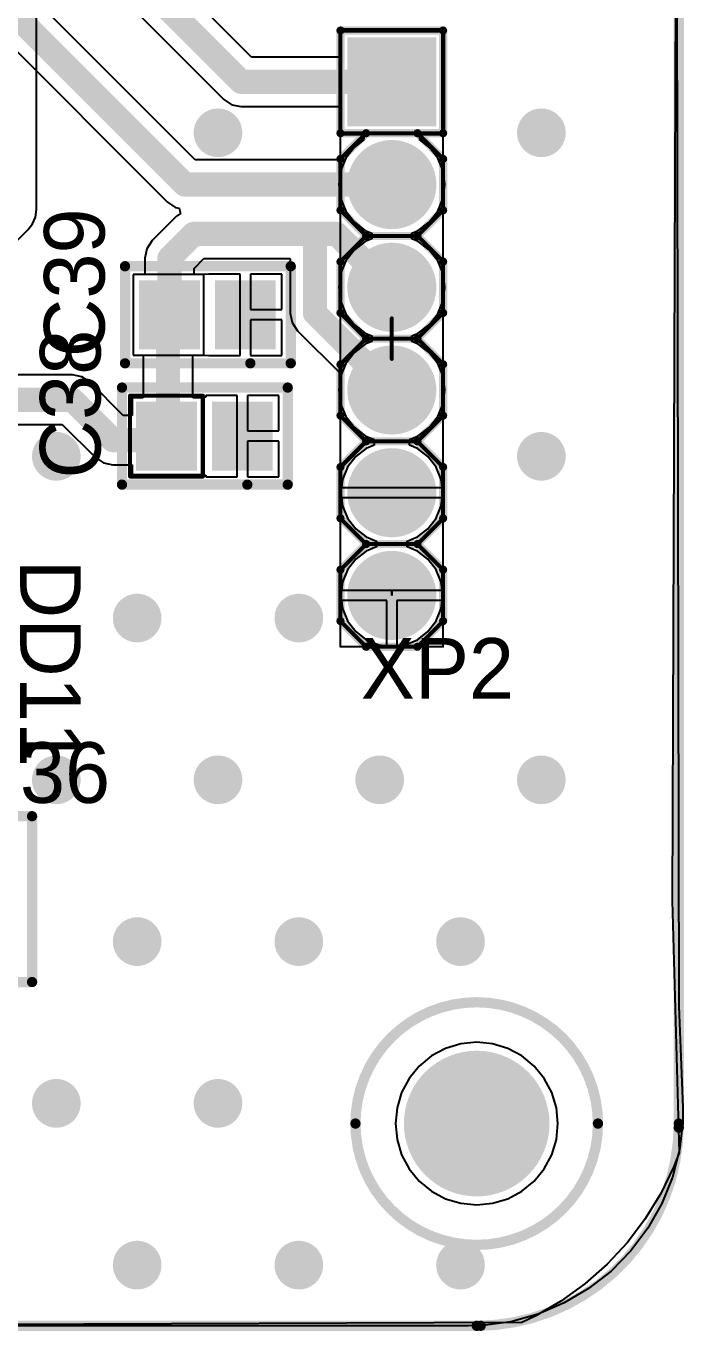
# Model space of a CAD drawing. Header units: millimetres. Extents: x -0.1 to 95.7, y -2.6 to 60.7.
# Drawn here: x 78.85 to 95.13, y -2.63 to 29.64 of the extents above; entities that cross this region are included whole.
import ezdxf

# ---------------------------------------------------------------- set-up
doc = ezdxf.new("R2010")
doc.units = ezdxf.units.MM
for name, color, linetype in [('BottomLayer', 5, 'Continuous'), ('BottomSolder', 6, 'Continuous'), ('Mechanical1', 6, 'Continuous'), ('Mechanical15', 56, 'Continuous'), ('MultiLayer', 9, 'Continuous'), ('PadHoleLayer', 156, 'Continuous'), ('TopLayer', 1, 'Continuous'), ('TopOverlay', 2, 'Continuous'), ('TopPaste', 8, 'Continuous'), ('TopSolder', 216, 'Continuous'), ('ViaHoleLayer', 16, 'Continuous')]:
    doc.layers.add(name, color=color, linetype=linetype)

# ---------------------------------------------------------------- blocks, each defined once
blk = doc.blocks.new('C_________0805_7')
at = {"layer": 'TopLayer'}
for points in [[(-0.65, -0.75), (0.65, -0.75), (-0.65, 0.75), (0.65, 0.75)], [(1.225, -0.75), (2.525, -0.75), (1.225, 0.75), (2.525, 0.75)]]:
    blk.add_solid(points, dxfattribs=at)
at = {"layer": 'TopOverlay', "const_width": 0.254}
for points in [[(-1.1, -1.2), (-1.1, 1.2)], [(-1.1, 1.2), (3, 1.2)], [(3, -1.2), (3, 1.2)], [(-1.1, -1.2), (2, -1.2)], [(2, -1.2), (3, -1.2)]]:
    blk.add_lwpolyline(points, dxfattribs=at)
at = {"layer": 'TopOverlay', "const_width": 0.127}
for points in [[(-1.164, 1.2, 1), (-1.037, 1.2, 1)], [(-1.164, 1.2, 1), (-1.037, 1.2, 1)], [(2.936, 1.2, 1), (3.063, 1.2, 1)], [(2.936, 1.2, 1), (3.063, 1.2, 1)], [(-1.164, -1.2, 1), (-1.037, -1.2, 1)], [(-1.164, -1.2, 1), (-1.037, -1.2, 1)], [(1.937, -1.2, 1), (2.064, -1.2, 1)], [(1.937, -1.2, 1), (2.064, -1.2, 1)], [(2.936, -1.2, 1), (3.063, -1.2, 1)], [(2.936, -1.2, 1), (3.063, -1.2, 1)]]:
    blk.add_lwpolyline(points, format="xyb", close=True, dxfattribs=at)
at = {"layer": 'TopPaste'}
for points in [[(-0.65, -0.75), (0.65, -0.75), (-0.65, 0.75), (0.65, 0.75)], [(1.225, -0.75), (2.525, -0.75), (1.225, 0.75), (2.525, 0.75)]]:
    blk.add_solid(points, dxfattribs=at)
at = {"layer": 'TopSolder'}
for points in [[(-0.752, -0.852), (0.752, -0.852), (-0.752, 0.852), (0.752, 0.852)], [(1.123, -0.852), (2.627, -0.852), (1.123, 0.852), (2.627, 0.852)]]:
    blk.add_solid(points, dxfattribs=at)
blk = doc.blocks.new('C______________0805_8')
at = {"layer": 'TopLayer'}
for points in [[(-0.65, -0.75), (0.65, -0.75), (-0.65, 0.75), (0.65, 0.75)], [(1.225, -0.75), (2.525, -0.75), (1.225, 0.75), (2.525, 0.75)]]:
    blk.add_solid(points, dxfattribs=at)
at = {"layer": 'TopOverlay'}
for points, const_width in [([(-1.1, -1.2), (-1.1, 1.2)], 0.254), ([(-1.1, 1.2), (3, 1.2)], 0.254), ([(3, -1.2), (3, 1.2)], 0.254), ([(-0.9, 1), (0.9, 1)], 0.1), ([(-0.9, -1), (-0.9, 1)], 0.1), ([(0.9, -1), (0.9, 1)], 0.1), ([(-0.9, -1), (0.9, -1)], 0.1), ([(-1.1, -1.2), (2, -1.2)], 0.254), ([(2, -1.2), (3, -1.2)], 0.254)]:
    blk.add_lwpolyline(points, dxfattribs=dict(at, const_width=const_width))
for points, const_width in [([(-1.164, 1.2, 1), (-1.037, 1.2, 1)], 0.127), ([(-1.164, 1.2, 1), (-1.037, 1.2, 1)], 0.127), ([(2.936, 1.2, 1), (3.063, 1.2, 1)], 0.127), ([(2.936, 1.2, 1), (3.063, 1.2, 1)], 0.127), ([(-0.925, 1, 1), (-0.875, 1, 1)], 0.05), ([(-0.925, 1, 1), (-0.875, 1, 1)], 0.05), ([(0.875, 1, 1), (0.925, 1, 1)], 0.05), ([(0.875, 1, 1), (0.925, 1, 1)], 0.05), ([(-0.925, -1, 1), (-0.875, -1, 1)], 0.05), ([(-0.925, -1, 1), (-0.875, -1, 1)], 0.05), ([(0.875, -1, 1), (0.925, -1, 1)], 0.05), ([(0.875, -1, 1), (0.925, -1, 1)], 0.05), ([(-1.164, -1.2, 1), (-1.037, -1.2, 1)], 0.127), ([(-1.164, -1.2, 1), (-1.037, -1.2, 1)], 0.127), ([(1.937, -1.2, 1), (2.064, -1.2, 1)], 0.127), ([(1.937, -1.2, 1), (2.064, -1.2, 1)], 0.127), ([(2.936, -1.2, 1), (3.063, -1.2, 1)], 0.127), ([(2.936, -1.2, 1), (3.063, -1.2, 1)], 0.127)]:
    blk.add_lwpolyline(points, format="xyb", close=True, dxfattribs=dict(at, const_width=const_width))
at = {"layer": 'TopPaste'}
for points in [[(-0.65, -0.75), (0.65, -0.75), (-0.65, 0.75), (0.65, 0.75)], [(1.225, -0.75), (2.525, -0.75), (1.225, 0.75), (2.525, 0.75)]]:
    blk.add_solid(points, dxfattribs=at)
at = {"layer": 'TopSolder'}
for points in [[(-0.752, -0.852), (0.752, -0.852), (-0.752, 0.852), (0.752, 0.852)], [(1.123, -0.852), (2.627, -0.852), (1.123, 0.852), (2.627, 0.852)]]:
    blk.add_solid(points, dxfattribs=at)
blk = doc.blocks.new('CON__PLS_6_14')
at = {"layer": 'BottomLayer', "const_width": 1}
for points in [[(-4.31, 0, 1), (-3.31, 0, 1)], [(-1.77, 0, 1), (-0.77, 0, 1)], [(0.77, 0, 1), (1.77, 0, 1)], [(3.31, 0, 1), (4.31, 0, 1)], [(5.85, 0, 1), (6.85, 0, 1)]]:
    blk.add_lwpolyline(points, format="xyb", close=True, dxfattribs=at)
at = {"layer": 'BottomLayer'}
blk.add_solid([(-7.35, -1), (-5.35, -1), (-7.35, 1), (-5.35, 1)], dxfattribs=at)
at = {"layer": 'BottomSolder', "const_width": 1.102}
for points in [[(-4.361, 0, 1), (-3.259, 0, 1)], [(-1.821, 0, 1), (-0.719, 0, 1)], [(0.719, 0, 1), (1.821, 0, 1)], [(3.259, 0, 1), (4.361, 0, 1)], [(5.799, 0, 1), (6.901, 0, 1)]]:
    blk.add_lwpolyline(points, format="xyb", close=True, dxfattribs=at)
at = {"layer": 'BottomSolder'}
blk.add_solid([(-7.452, -1.102), (-5.248, -1.102), (-7.452, 1.102), (-5.248, 1.102)], dxfattribs=at)
at = {"layer": 'Mechanical1', "const_width": 0.1}
for points in [[(-5.08, 1.27), (-7.62, 1.27)], [(-7.62, -1.27), (-7.62, 1.27)], [(-5.08, -1.27), (-5.08, 1.27)], [(-5.08, 0.635), (-4.445, 1.27)], [(-3.175, 1.27), (-4.445, 1.27)], [(-2.54, 0.635), (-3.175, 1.27)], [(-2.54, 0.635), (-1.905, 1.27)], [(-0.635, 1.27), (-1.905, 1.27)], [(0, 0.635), (-0.635, 1.27)], [(0, 0.635), (0.635, 1.27)], [(1.905, 1.27), (0.635, 1.27)], [(2.54, 0.635), (1.905, 1.27)], [(2.54, 0.635), (3.175, 1.27)], [(4.445, 1.27), (3.175, 1.27)], [(5.08, 0.635), (4.445, 1.27)], [(5.08, 0.635), (5.715, 1.27)], [(6.985, 1.27), (5.715, 1.27)], [(7.62, 0.635), (6.985, 1.27)], [(-2.54, -0.635), (-2.54, 0.635)], [(0, -0.635), (0, 0.635)], [(2.54, -0.635), (2.54, 0.635)], [(5.08, -0.635), (5.08, 0.635)], [(7.62, -0.635), (7.62, 0.635)], [(-4.445, -1.27), (-5.08, -0.635)], [(-3.175, -1.27), (-2.54, -0.635)], [(-1.905, -1.27), (-2.54, -0.635)], [(-0.635, -1.27), (0, -0.635)], [(0.635, -1.27), (0, -0.635)], [(1.905, -1.27), (2.54, -0.635)], [(3.175, -1.27), (2.54, -0.635)], [(4.445, -1.27), (5.08, -0.635)], [(5.715, -1.27), (5.08, -0.635)], [(6.985, -1.27), (7.62, -0.635)], [(-5.08, -1.27), (-7.62, -1.27)], [(-3.175, -1.27), (-4.445, -1.27)], [(-0.635, -1.27), (-1.905, -1.27)], [(1.905, -1.27), (0.635, -1.27)], [(4.445, -1.27), (3.175, -1.27)], [(6.985, -1.27), (5.715, -1.27)]]:
    blk.add_lwpolyline(points, dxfattribs=at)
at = {"layer": 'Mechanical1', "const_width": 0.05}
for points in [[(-7.645, 1.27, 1), (-7.595, 1.27, 1)], [(-7.645, 1.27, 1), (-7.595, 1.27, 1)], [(-5.105, 1.27, 1), (-5.055, 1.27, 1)], [(-5.105, 1.27, 1), (-5.055, 1.27, 1)], [(-4.47, 1.27, 1), (-4.42, 1.27, 1)], [(-4.47, 1.27, 1), (-4.42, 1.27, 1)], [(-3.2, 1.27, 1), (-3.15, 1.27, 1)], [(-3.2, 1.27, 1), (-3.15, 1.27, 1)], [(-1.93, 1.27, 1), (-1.88, 1.27, 1)], [(-1.93, 1.27, 1), (-1.88, 1.27, 1)], [(-0.66, 1.27, 1), (-0.61, 1.27, 1)], [(-0.66, 1.27, 1), (-0.61, 1.27, 1)], [(0.61, 1.27, 1), (0.66, 1.27, 1)], [(0.61, 1.27, 1), (0.66, 1.27, 1)], [(1.88, 1.27, 1), (1.93, 1.27, 1)], [(1.88, 1.27, 1), (1.93, 1.27, 1)], [(3.15, 1.27, 1), (3.2, 1.27, 1)], [(3.15, 1.27, 1), (3.2, 1.27, 1)], [(4.42, 1.27, 1), (4.47, 1.27, 1)], [(4.42, 1.27, 1), (4.47, 1.27, 1)], [(5.69, 1.27, 1), (5.74, 1.27, 1)], [(5.69, 1.27, 1), (5.74, 1.27, 1)], [(6.96, 1.27, 1), (7.01, 1.27, 1)], [(6.96, 1.27, 1), (7.01, 1.27, 1)], [(-5.105, 0.635, 1), (-5.055, 0.635, 1)], [(-2.565, 0.635, 1), (-2.515, 0.635, 1)], [(-2.565, 0.635, 1), (-2.515, 0.635, 1)], [(-2.565, 0.635, 1), (-2.515, 0.635, 1)], [(-0.025, 0.635, 1), (0.025, 0.635, 1)], [(-0.025, 0.635, 1), (0.025, 0.635, 1)], [(-0.025, 0.635, 1), (0.025, 0.635, 1)], [(2.515, 0.635, 1), (2.565, 0.635, 1)], [(2.515, 0.635, 1), (2.565, 0.635, 1)], [(2.515, 0.635, 1), (2.565, 0.635, 1)], [(5.055, 0.635, 1), (5.105, 0.635, 1)], [(5.055, 0.635, 1), (5.105, 0.635, 1)], [(5.055, 0.635, 1), (5.105, 0.635, 1)], [(7.595, 0.635, 1), (7.645, 0.635, 1)], [(7.595, 0.635, 1), (7.645, 0.635, 1)], [(-5.105, -0.635, 1), (-5.055, -0.635, 1)], [(-2.565, -0.635, 1), (-2.515, -0.635, 1)], [(-2.565, -0.635, 1), (-2.515, -0.635, 1)], [(-2.565, -0.635, 1), (-2.515, -0.635, 1)], [(-0.025, -0.635, 1), (0.025, -0.635, 1)], [(-0.025, -0.635, 1), (0.025, -0.635, 1)], [(-0.025, -0.635, 1), (0.025, -0.635, 1)], [(2.515, -0.635, 1), (2.565, -0.635, 1)], [(2.515, -0.635, 1), (2.565, -0.635, 1)], [(2.515, -0.635, 1), (2.565, -0.635, 1)], [(5.055, -0.635, 1), (5.105, -0.635, 1)], [(5.055, -0.635, 1), (5.105, -0.635, 1)], [(5.055, -0.635, 1), (5.105, -0.635, 1)], [(7.595, -0.635, 1), (7.645, -0.635, 1)], [(7.595, -0.635, 1), (7.645, -0.635, 1)], [(-7.645, -1.27, 1), (-7.595, -1.27, 1)], [(-7.645, -1.27, 1), (-7.595, -1.27, 1)], [(-5.105, -1.27, 1), (-5.055, -1.27, 1)], [(-5.105, -1.27, 1), (-5.055, -1.27, 1)], [(-4.47, -1.27, 1), (-4.42, -1.27, 1)], [(-4.47, -1.27, 1), (-4.42, -1.27, 1)], [(-3.2, -1.27, 1), (-3.15, -1.27, 1)], [(-3.2, -1.27, 1), (-3.15, -1.27, 1)], [(-1.93, -1.27, 1), (-1.88, -1.27, 1)], [(-1.93, -1.27, 1), (-1.88, -1.27, 1)], [(-0.66, -1.27, 1), (-0.61, -1.27, 1)], [(-0.66, -1.27, 1), (-0.61, -1.27, 1)], [(0.61, -1.27, 1), (0.66, -1.27, 1)], [(0.61, -1.27, 1), (0.66, -1.27, 1)], [(1.88, -1.27, 1), (1.93, -1.27, 1)], [(1.88, -1.27, 1), (1.93, -1.27, 1)], [(3.15, -1.27, 1), (3.2, -1.27, 1)], [(3.15, -1.27, 1), (3.2, -1.27, 1)], [(4.42, -1.27, 1), (4.47, -1.27, 1)], [(4.42, -1.27, 1), (4.47, -1.27, 1)], [(5.69, -1.27, 1), (5.74, -1.27, 1)], [(5.69, -1.27, 1), (5.74, -1.27, 1)], [(6.96, -1.27, 1), (7.01, -1.27, 1)], [(6.96, -1.27, 1), (7.01, -1.27, 1)]]:
    blk.add_lwpolyline(points, format="xyb", close=True, dxfattribs=at)
at = {"layer": 'Mechanical15'}
for points, const_width in [([(-7.62, -1.27), (-7.62, 1.27)], 0.05), ([(7.62, 1.27), (-7.62, 1.27)], 0.05), ([(7.62, -1.27), (7.62, 1.27)], 0.05), ([(0, -0.5), (0, 0.5)], 0.1), ([(0.5, 0), (-0.5, 0)], 0.1), ([(7.62, -1.27), (-7.62, -1.27)], 0.05)]:
    blk.add_lwpolyline(points, dxfattribs=dict(at, const_width=const_width))
for points, const_width in [([(-7.632, 1.27, 1), (-7.608, 1.27, 1)], 0.025), ([(-7.632, 1.27, 1), (-7.608, 1.27, 1)], 0.025), ([(7.608, 1.27, 1), (7.632, 1.27, 1)], 0.025), ([(7.608, 1.27, 1), (7.632, 1.27, 1)], 0.025), ([(-0.025, 0.5, 1), (0.025, 0.5, 1)], 0.05), ([(-0.525, 0, 1), (-0.475, 0, 1)], 0.05), ([(0.475, 0, 1), (0.525, 0, 1)], 0.05), ([(-0.025, -0.5, 1), (0.025, -0.5, 1)], 0.05), ([(-7.632, -1.27, 1), (-7.608, -1.27, 1)], 0.025), ([(-7.632, -1.27, 1), (-7.608, -1.27, 1)], 0.025), ([(7.608, -1.27, 1), (7.632, -1.27, 1)], 0.025), ([(7.608, -1.27, 1), (7.632, -1.27, 1)], 0.025)]:
    blk.add_lwpolyline(points, format="xyb", close=True, dxfattribs=dict(at, const_width=const_width))
at = {"layer": 'MultiLayer', "const_width": 1}
for points in [[(-4.31, 0, 1), (-3.31, 0, 1)], [(-1.77, 0, 1), (-0.77, 0, 1)], [(0.77, 0, 1), (1.77, 0, 1)], [(3.31, 0, 1), (4.31, 0, 1)], [(5.85, 0, 1), (6.85, 0, 1)]]:
    blk.add_lwpolyline(points, format="xyb", close=True, dxfattribs=at)
at = {"layer": 'MultiLayer'}
blk.add_solid([(-7.35, -1), (-5.35, -1), (-7.35, 1), (-5.35, 1)], dxfattribs=at)
at = {"layer": 'PadHoleLayer', "const_width": 0.55}
for points in [[(-6.625, 0, 1), (-6.075, 0, 1)], [(-4.085, 0, 1), (-3.535, 0, 1)], [(-1.545, 0, 1), (-0.995, 0, 1)], [(0.995, 0, 1), (1.545, 0, 1)], [(3.535, 0, 1), (4.085, 0, 1)], [(6.075, 0, 1), (6.625, 0, 1)]]:
    blk.add_lwpolyline(points, format="xyb", close=True, dxfattribs=at)
at = {"layer": 'TopLayer', "const_width": 1}
for points in [[(-4.31, 0, 1), (-3.31, 0, 1)], [(-1.77, 0, 1), (-0.77, 0, 1)], [(0.77, 0, 1), (1.77, 0, 1)], [(3.31, 0, 1), (4.31, 0, 1)], [(5.85, 0, 1), (6.85, 0, 1)]]:
    blk.add_lwpolyline(points, format="xyb", close=True, dxfattribs=at)
at = {"layer": 'TopLayer'}
blk.add_solid([(-7.35, -1), (-5.35, -1), (-7.35, 1), (-5.35, 1)], dxfattribs=at)
at = {"layer": 'TopOverlay', "const_width": 0.2}
for points in [[(-7.62, -1.27), (-7.62, 1.27)], [(-5.08, 1.27), (-7.62, 1.27)], [(-5.08, 0.635), (-4.445, 1.27)], [(-5.08, -1.27), (-5.08, 1.27)], [(-3.175, 1.27), (-4.445, 1.27)], [(-2.54, 0.635), (-3.175, 1.27)], [(-2.54, 0.635), (-1.905, 1.27)], [(-0.635, 1.27), (-1.905, 1.27)], [(0, 0.635), (-0.635, 1.27)], [(0, 0.635), (0.635, 1.27)], [(1.905, 1.27), (0.635, 1.27)], [(2.54, 0.635), (1.905, 1.27)], [(2.54, 0.635), (3.175, 1.27)], [(4.445, 1.27), (3.175, 1.27)], [(5.08, 0.635), (4.445, 1.27)], [(5.08, 0.635), (5.715, 1.27)], [(6.985, 1.27), (5.715, 1.27)], [(7.62, 0.635), (6.985, 1.27)], [(-2.54, -0.635), (-2.54, 0.635)], [(0, -0.635), (0, 0.635)], [(2.54, -0.635), (2.54, 0.635)], [(5.08, -0.635), (5.08, 0.635)], [(7.62, -0.635), (7.62, 0.635)], [(-4.445, -1.27), (-5.08, -0.635)], [(-3.175, -1.27), (-2.54, -0.635)], [(-1.905, -1.27), (-2.54, -0.635)], [(-0.635, -1.27), (0, -0.635)], [(0.635, -1.27), (0, -0.635)], [(1.905, -1.27), (2.54, -0.635)], [(3.175, -1.27), (2.54, -0.635)], [(4.445, -1.27), (5.08, -0.635)], [(5.715, -1.27), (5.08, -0.635)], [(6.985, -1.27), (7.62, -0.635)], [(-5.08, -1.27), (-7.62, -1.27)], [(-3.175, -1.27), (-4.445, -1.27)], [(-0.635, -1.27), (-1.905, -1.27)], [(1.905, -1.27), (0.635, -1.27)], [(4.445, -1.27), (3.175, -1.27)], [(6.985, -1.27), (5.715, -1.27)]]:
    blk.add_lwpolyline(points, dxfattribs=at)
at = {"layer": 'TopOverlay', "const_width": 0.1}
for points in [[(-7.67, 1.27, 1), (-7.57, 1.27, 1)], [(-7.67, 1.27, 1), (-7.57, 1.27, 1)], [(-5.13, 1.27, 1), (-5.03, 1.27, 1)], [(-5.13, 1.27, 1), (-5.03, 1.27, 1)], [(-4.495, 1.27, 1), (-4.395, 1.27, 1)], [(-4.495, 1.27, 1), (-4.395, 1.27, 1)], [(-3.225, 1.27, 1), (-3.125, 1.27, 1)], [(-3.225, 1.27, 1), (-3.125, 1.27, 1)], [(-1.955, 1.27, 1), (-1.855, 1.27, 1)], [(-1.955, 1.27, 1), (-1.855, 1.27, 1)], [(-0.685, 1.27, 1), (-0.585, 1.27, 1)], [(-0.685, 1.27, 1), (-0.585, 1.27, 1)], [(0.585, 1.27, 1), (0.685, 1.27, 1)], [(0.585, 1.27, 1), (0.685, 1.27, 1)], [(1.855, 1.27, 1), (1.955, 1.27, 1)], [(1.855, 1.27, 1), (1.955, 1.27, 1)], [(3.125, 1.27, 1), (3.225, 1.27, 1)], [(3.125, 1.27, 1), (3.225, 1.27, 1)], [(4.395, 1.27, 1), (4.495, 1.27, 1)], [(4.395, 1.27, 1), (4.495, 1.27, 1)], [(5.665, 1.27, 1), (5.765, 1.27, 1)], [(5.665, 1.27, 1), (5.765, 1.27, 1)], [(6.935, 1.27, 1), (7.035, 1.27, 1)], [(6.935, 1.27, 1), (7.035, 1.27, 1)], [(-5.13, 0.635, 1), (-5.03, 0.635, 1)], [(-2.59, 0.635, 1), (-2.49, 0.635, 1)], [(-2.59, 0.635, 1), (-2.49, 0.635, 1)], [(-2.59, 0.635, 1), (-2.49, 0.635, 1)], [(-0.05, 0.635, 1), (0.05, 0.635, 1)], [(-0.05, 0.635, 1), (0.05, 0.635, 1)], [(-0.05, 0.635, 1), (0.05, 0.635, 1)], [(2.49, 0.635, 1), (2.59, 0.635, 1)], [(2.49, 0.635, 1), (2.59, 0.635, 1)], [(2.49, 0.635, 1), (2.59, 0.635, 1)], [(5.03, 0.635, 1), (5.13, 0.635, 1)], [(5.03, 0.635, 1), (5.13, 0.635, 1)], [(5.03, 0.635, 1), (5.13, 0.635, 1)], [(7.57, 0.635, 1), (7.67, 0.635, 1)], [(7.57, 0.635, 1), (7.67, 0.635, 1)], [(-5.13, -0.635, 1), (-5.03, -0.635, 1)], [(-2.59, -0.635, 1), (-2.49, -0.635, 1)], [(-2.59, -0.635, 1), (-2.49, -0.635, 1)], [(-2.59, -0.635, 1), (-2.49, -0.635, 1)], [(-0.05, -0.635, 1), (0.05, -0.635, 1)], [(-0.05, -0.635, 1), (0.05, -0.635, 1)], [(-0.05, -0.635, 1), (0.05, -0.635, 1)], [(2.49, -0.635, 1), (2.59, -0.635, 1)], [(2.49, -0.635, 1), (2.59, -0.635, 1)], [(2.49, -0.635, 1), (2.59, -0.635, 1)], [(5.03, -0.635, 1), (5.13, -0.635, 1)], [(5.03, -0.635, 1), (5.13, -0.635, 1)], [(5.03, -0.635, 1), (5.13, -0.635, 1)], [(7.57, -0.635, 1), (7.67, -0.635, 1)], [(7.57, -0.635, 1), (7.67, -0.635, 1)], [(-7.67, -1.27, 1), (-7.57, -1.27, 1)], [(-7.67, -1.27, 1), (-7.57, -1.27, 1)], [(-5.13, -1.27, 1), (-5.03, -1.27, 1)], [(-5.13, -1.27, 1), (-5.03, -1.27, 1)], [(-4.495, -1.27, 1), (-4.395, -1.27, 1)], [(-4.495, -1.27, 1), (-4.395, -1.27, 1)], [(-3.225, -1.27, 1), (-3.125, -1.27, 1)], [(-3.225, -1.27, 1), (-3.125, -1.27, 1)], [(-1.955, -1.27, 1), (-1.855, -1.27, 1)], [(-1.955, -1.27, 1), (-1.855, -1.27, 1)], [(-0.685, -1.27, 1), (-0.585, -1.27, 1)], [(-0.685, -1.27, 1), (-0.585, -1.27, 1)], [(0.585, -1.27, 1), (0.685, -1.27, 1)], [(0.585, -1.27, 1), (0.685, -1.27, 1)], [(1.855, -1.27, 1), (1.955, -1.27, 1)], [(1.855, -1.27, 1), (1.955, -1.27, 1)], [(3.125, -1.27, 1), (3.225, -1.27, 1)], [(3.125, -1.27, 1), (3.225, -1.27, 1)], [(4.395, -1.27, 1), (4.495, -1.27, 1)], [(4.395, -1.27, 1), (4.495, -1.27, 1)], [(5.665, -1.27, 1), (5.765, -1.27, 1)], [(5.665, -1.27, 1), (5.765, -1.27, 1)], [(6.935, -1.27, 1), (7.035, -1.27, 1)], [(6.935, -1.27, 1), (7.035, -1.27, 1)]]:
    blk.add_lwpolyline(points, format="xyb", close=True, dxfattribs=at)
at = {"layer": 'TopSolder', "const_width": 1.102}
for points in [[(-4.361, 0, 1), (-3.259, 0, 1)], [(-1.821, 0, 1), (-0.719, 0, 1)], [(0.719, 0, 1), (1.821, 0, 1)], [(3.259, 0, 1), (4.361, 0, 1)], [(5.799, 0, 1), (6.901, 0, 1)]]:
    blk.add_lwpolyline(points, format="xyb", close=True, dxfattribs=at)
at = {"layer": 'TopSolder'}
blk.add_solid([(-7.452, -1.102), (-5.248, -1.102), (-7.452, 1.102), (-5.248, 1.102)], dxfattribs=at)
blk = doc.blocks.new('C_________0805_29')
at = {"layer": 'TopLayer'}
for points in [[(-0.65, -0.75), (0.65, -0.75), (-0.65, 0.75), (0.65, 0.75)], [(1.225, -0.75), (2.525, -0.75), (1.225, 0.75), (2.525, 0.75)]]:
    blk.add_solid(points, dxfattribs=at)
at = {"layer": 'TopOverlay', "const_width": 0.254}
for points in [[(3, 1.2), (-1.1, 1.2)], [(-1.1, -1.2), (-1.1, 1.2)], [(3, -1.2), (3, 1.2)], [(2, -1.2), (-1.1, -1.2)], [(3, -1.2), (2, -1.2)]]:
    blk.add_lwpolyline(points, dxfattribs=at)
at = {"layer": 'TopOverlay', "const_width": 0.127}
for points in [[(-1.164, 1.2, 1), (-1.037, 1.2, 1)], [(-1.164, 1.2, 1), (-1.037, 1.2, 1)], [(2.936, 1.2, 1), (3.063, 1.2, 1)], [(2.936, 1.2, 1), (3.063, 1.2, 1)], [(-1.164, -1.2, 1), (-1.037, -1.2, 1)], [(-1.164, -1.2, 1), (-1.037, -1.2, 1)], [(1.937, -1.2, 1), (2.064, -1.2, 1)], [(1.937, -1.2, 1), (2.064, -1.2, 1)], [(2.936, -1.2, 1), (3.063, -1.2, 1)], [(2.936, -1.2, 1), (3.063, -1.2, 1)]]:
    blk.add_lwpolyline(points, format="xyb", close=True, dxfattribs=at)
at = {"layer": 'TopPaste'}
for points in [[(-0.65, -0.75), (0.65, -0.75), (-0.65, 0.75), (0.65, 0.75)], [(1.225, -0.75), (2.525, -0.75), (1.225, 0.75), (2.525, 0.75)]]:
    blk.add_solid(points, dxfattribs=at)
at = {"layer": 'TopSolder'}
for points in [[(-0.752, -0.852), (0.752, -0.852), (-0.752, 0.852), (0.752, 0.852)], [(1.123, -0.852), (2.627, -0.852), (1.123, 0.852), (2.627, 0.852)]]:
    blk.add_solid(points, dxfattribs=at)

msp = doc.modelspace()

# ---------------------------------------------------------------- linework, layer by layer
at = {"layer": 'BottomLayer'}
for p, q in [((94.911, 50.474), (95, 5.4)), ((79.106, 25.1), (79.106, 40.6)), ((89.2, 29.56), (86.6, 29.56)), ((86.6, 29.56), (86.6, 26.96)), ((89.2, 26.96), (89.2, 29.56)), ((86.6, 26.96), (87.181, 26.96)), ((87.215, 26.833), (86.973, 26.647)), ((87.181, 26.96), (87.215, 26.833)), ((88.585, 26.833), (88.619, 26.96)), ((88.827, 26.647), (88.585, 26.833)), ((88.619, 26.96), (89.2, 26.96)), ((86.973, 26.647), (86.764, 26.376)), ((89.036, 26.376), (88.827, 26.647)), ((86.764, 26.376), (86.633, 26.059)), ((89.167, 26.059), (89.036, 26.376)), ((86.633, 26.059), (86.589, 25.72)), ((89.211, 25.72), (89.167, 26.059)), ((86.589, 25.72), (86.633, 25.381)), ((89.167, 25.381), (89.211, 25.72)), ((86.633, 25.381), (86.764, 25.064)), ((89.036, 25.064), (89.167, 25.381)), ((79.011, 24.747), (79.082, 24.917)), ((79.082, 24.917), (79.106, 25.1)), ((86.764, 25.064), (86.973, 24.793)), ((88.827, 24.793), (89.036, 25.064)), ((76.899, 22.601), (78.899, 24.601)), ((78.899, 24.601), (79.011, 24.747)), ((86.973, 24.793), (87.244, 24.584)), ((87.244, 24.584), (87.403, 24.519)), ((88.397, 24.519), (88.556, 24.584)), ((88.556, 24.584), (88.827, 24.793)), ((87.244, 24.316), (86.973, 24.107)), ((87.403, 24.381), (87.244, 24.316)), ((87.403, 24.519), (87.403, 24.381)), ((88.397, 24.381), (88.397, 24.519)), ((88.556, 24.316), (88.397, 24.381)), ((88.827, 24.107), (88.556, 24.316)), ((86.973, 24.107), (86.764, 23.836)), ((89.036, 23.836), (88.827, 24.107)), ((86.764, 23.836), (86.633, 23.519)), ((89.167, 23.519), (89.036, 23.836)), ((86.633, 23.519), (86.589, 23.18)), ((89.211, 23.18), (89.167, 23.519)), ((86.589, 23.18), (86.633, 22.841)), ((89.167, 22.841), (89.211, 23.18)), ((86.633, 22.841), (86.764, 22.524)), ((89.036, 22.524), (89.167, 22.841)), ((86.764, 22.524), (86.973, 22.253)), ((88.827, 22.253), (89.036, 22.524)), ((86.973, 22.253), (87.244, 22.044)), ((87.244, 22.044), (87.403, 21.979)), ((87.403, 21.979), (87.403, 21.841)), ((88.397, 21.979), (88.556, 22.044)), ((88.397, 21.841), (88.397, 21.979)), ((88.556, 22.044), (88.827, 22.253)), ((87.244, 21.776), (86.973, 21.567)), ((87.403, 21.841), (87.244, 21.776)), ((88.556, 21.776), (88.397, 21.841)), ((88.827, 21.567), (88.556, 21.776)), ((86.764, 21.296), (86.633, 20.979)), ((86.973, 21.567), (86.764, 21.296)), ((89.036, 21.296), (88.827, 21.567)), ((89.167, 20.979), (89.036, 21.296)), ((86.633, 20.979), (86.589, 20.64)), ((89.211, 20.64), (89.167, 20.979)), ((86.589, 20.64), (86.633, 20.301)), ((89.167, 20.301), (89.211, 20.64)), ((86.633, 20.301), (86.764, 19.984)), ((89.036, 19.984), (89.167, 20.301)), ((86.764, 19.984), (86.973, 19.713)), ((86.973, 19.713), (87.244, 19.504)), ((88.556, 19.504), (88.827, 19.713)), ((88.827, 19.713), (89.036, 19.984)), ((87.244, 19.504), (87.463, 19.414)), ((87.463, 19.414), (87.463, 19.276)), ((88.337, 19.414), (88.556, 19.504)), ((88.337, 19.276), (88.337, 19.414)), ((87.268, 19.195), (87.006, 18.994)), ((87.463, 19.276), (87.268, 19.195)), ((88.532, 19.195), (88.337, 19.276)), ((88.794, 18.994), (88.532, 19.195)), ((86.805, 18.732), (86.678, 18.427)), ((87.006, 18.994), (86.805, 18.732)), ((88.995, 18.732), (88.794, 18.994)), ((89.122, 18.427), (88.995, 18.732)), ((86.678, 18.427), (86.652, 18.227)), ((89.148, 18.227), (89.122, 18.427)), ((86.652, 18.227), (87.9, 18.227)), ((87.9, 18.227), (89.148, 18.227)), ((87.9, 17.973), (86.652, 17.973)), ((86.652, 17.973), (86.678, 17.773)), ((86.678, 17.773), (86.805, 17.468)), ((89.148, 17.973), (87.9, 17.973)), ((88.995, 17.468), (89.122, 17.773)), ((89.122, 17.773), (89.148, 17.973)), ((86.805, 17.468), (87.006, 17.206)), ((88.794, 17.206), (88.995, 17.468)), ((87.006, 17.206), (87.268, 17.005)), ((88.532, 17.005), (88.794, 17.206)), ((87.268, 17.005), (87.523, 16.899)), ((87.523, 16.899), (87.523, 16.761)), ((88.277, 16.899), (88.532, 17.005)), ((88.277, 16.761), (88.277, 16.899)), ((87.268, 16.655), (87.006, 16.454)), ((87.523, 16.761), (87.268, 16.655)), ((88.532, 16.655), (88.277, 16.761)), ((88.794, 16.454), (88.532, 16.655)), ((86.805, 16.192), (86.678, 15.887)), ((87.006, 16.454), (86.805, 16.192)), ((88.995, 16.192), (88.794, 16.454)), ((89.122, 15.887), (88.995, 16.192)), ((86.678, 15.887), (86.652, 15.687)), ((89.148, 15.687), (89.122, 15.887)), ((86.652, 15.687), (87.9, 15.687)), ((87.9, 15.687), (87.9, 15.56)), ((87.9, 15.56), (87.9, 15.687)), ((87.9, 15.687), (89.148, 15.687)), ((87.9, 15.56), (87.9, 15.56)), ((87.773, 15.433), (86.652, 15.433)), ((86.652, 15.433), (86.678, 15.233)), ((86.678, 15.233), (86.805, 14.928)), ((87.773, 14.312), (87.773, 15.433)), ((89.148, 15.433), (88.027, 15.433)), ((88.027, 15.433), (88.027, 14.312)), ((88.995, 14.928), (89.122, 15.233)), ((89.122, 15.233), (89.148, 15.433)), ((86.805, 14.928), (87.006, 14.666)), ((88.794, 14.666), (88.995, 14.928)), ((87.006, 14.666), (87.268, 14.465)), ((88.532, 14.465), (88.794, 14.666)), ((87.268, 14.465), (87.573, 14.338)), ((87.573, 14.338), (87.773, 14.312)), ((88.027, 14.312), (88.227, 14.338)), ((88.227, 14.338), (88.532, 14.465)), ((95, 5.4), (95.1, 2.9)), ((89.231, 4.357), (88.883, 4.171)), ((89.608, 4.471), (89.231, 4.357)), ((90, 4.51), (89.608, 4.471)), ((90.392, 4.471), (90, 4.51)), ((90.769, 4.357), (90.392, 4.471)), ((91.117, 4.171), (90.769, 4.357)), ((88.579, 3.921), (88.329, 3.617)), ((88.883, 4.171), (88.579, 3.921)), ((91.421, 3.921), (91.117, 4.171)), ((91.671, 3.617), (91.421, 3.921)), ((88.329, 3.617), (88.143, 3.269)), ((91.857, 3.269), (91.671, 3.617)), ((88.143, 3.269), (88.029, 2.892)), ((91.971, 2.892), (91.857, 3.269)), ((88.029, 2.892), (87.99, 2.5)), ((92.01, 2.5), (91.971, 2.892)), ((95.1, 2.9), (95.103, 2.549)), ((87.99, 2.5), (88.029, 2.108)), ((91.971, 2.108), (92.01, 2.5)), ((95.103, 2.549), (95.018, 1.853)), ((88.029, 2.108), (88.143, 1.731)), ((91.857, 1.731), (91.971, 2.108)), ((88.143, 1.731), (88.329, 1.383)), ((91.671, 1.383), (91.857, 1.731)), ((95.018, 1.853), (94.843, 1.174)), ((88.329, 1.383), (88.579, 1.079)), ((91.421, 1.079), (91.671, 1.383)), ((88.579, 1.079), (88.883, 0.829)), ((91.117, 0.829), (91.421, 1.079)), ((94.843, 1.174), (94.581, 0.524)), ((88.883, 0.829), (89.231, 0.643)), ((90.769, 0.643), (91.117, 0.829)), ((89.231, 0.643), (89.608, 0.529)), ((89.608, 0.529), (90, 0.49)), ((90, 0.49), (90.392, 0.529)), ((90.392, 0.529), (90.769, 0.643)), ((94.581, 0.524), (94.236, -0.087)), ((94.236, -0.087), (93.814, -0.647)), ((93.814, -0.647), (93.323, -1.148)), ((93.323, -1.148), (92.77, -1.58)), ((92.77, -1.58), (92.166, -1.936)), ((91.521, -2.211), (90.845, -2.399)), ((92.166, -1.936), (91.521, -2.211)), ((89.8, -2.5), (69, -2.5)), ((90.151, -2.497), (89.8, -2.5)), ((90.845, -2.399), (90.151, -2.497))]:
    msp.add_line(p, q, dxfattribs=at)
for points, const_width in [([(83.35, 27, 1), (83.85, 27, 1)], 0.5), ([(91.35, 27, 1), (91.85, 27, 1)], 0.5), ([(79.35, 19, 1), (79.85, 19, 1)], 0.5), ([(91.35, 19, 1), (91.85, 19, 1)], 0.5), ([(81.35, 15, 1), (81.85, 15, 1)], 0.5), ([(85.35, 15, 1), (85.85, 15, 1)], 0.5), ([(79.35, 11, 1), (79.85, 11, 1)], 0.5), ([(83.35, 11, 1), (83.85, 11, 1)], 0.5), ([(87.35, 11, 1), (87.85, 11, 1)], 0.5), ([(91.35, 11, 1), (91.85, 11, 1)], 0.5), ([(81.35, 7, 1), (81.85, 7, 1)], 0.5), ([(85.35, 7, 1), (85.85, 7, 1)], 0.5), ([(89.35, 7, 1), (89.85, 7, 1)], 0.5), ([(89.15, 2.5, 1), (90.85, 2.5, 1)], 1.7), ([(79.35, 3, 1), (79.85, 3, 1)], 0.5), ([(83.35, 3, 1), (83.85, 3, 1)], 0.5), ([(81.35, -1, 1), (81.85, -1, 1)], 0.5), ([(85.35, -1, 1), (85.85, -1, 1)], 0.5), ([(89.35, -1, 1), (89.85, -1, 1)], 0.5)]:
    msp.add_lwpolyline(points, format="xyb", close=True, dxfattribs=dict(at, const_width=const_width))
at = {"layer": 'BottomSolder'}
for points, const_width in [([(83.299, 27, 1), (83.901, 27, 1)], 0.602), ([(91.299, 27, 1), (91.901, 27, 1)], 0.602), ([(79.299, 19, 1), (79.901, 19, 1)], 0.602), ([(91.299, 19, 1), (91.901, 19, 1)], 0.602), ([(81.299, 15, 1), (81.901, 15, 1)], 0.602), ([(85.299, 15, 1), (85.901, 15, 1)], 0.602), ([(79.299, 11, 1), (79.901, 11, 1)], 0.602), ([(83.299, 11, 1), (83.901, 11, 1)], 0.602), ([(87.299, 11, 1), (87.901, 11, 1)], 0.602), ([(91.299, 11, 1), (91.901, 11, 1)], 0.602), ([(81.299, 7, 1), (81.901, 7, 1)], 0.602), ([(85.299, 7, 1), (85.901, 7, 1)], 0.602), ([(89.299, 7, 1), (89.901, 7, 1)], 0.602), ([(89.099, 2.5, 1), (90.901, 2.5, 1)], 1.802), ([(79.299, 3, 1), (79.901, 3, 1)], 0.602), ([(83.299, 3, 1), (83.901, 3, 1)], 0.602), ([(81.299, -1, 1), (81.901, -1, 1)], 0.602), ([(85.299, -1, 1), (85.901, -1, 1)], 0.602), ([(89.299, -1, 1), (89.901, -1, 1)], 0.602)]:
    msp.add_lwpolyline(points, format="xyb", close=True, dxfattribs=dict(at, const_width=const_width))
at = {"layer": 'Mechanical1', "const_width": 0.254}
for points in [[(95, 2.4), (95, 55.1)], [(5.1, -2.5), (90.1, -2.5)]]:
    msp.add_lwpolyline(points, dxfattribs=at)
msp.add_lwpolyline([(95, 2.5, -0.414214), (90, -2.5)], format="xyb", dxfattribs=at)
at = {"layer": 'Mechanical1', "const_width": 0.127}
for points in [[(94.937, 2.5, 1), (95.064, 2.5, 1)], [(94.937, 2.4, 1), (95.064, 2.4, 1)], [(89.937, -2.5, 1), (90.064, -2.5, 1)], [(90.036, -2.5, 1), (90.163, -2.5, 1)]]:
    msp.add_lwpolyline(points, format="xyb", close=True, dxfattribs=at)
at = {"layer": 'MultiLayer'}
for points, const_width in [([(83.35, 27, 1), (83.85, 27, 1)], 0.5), ([(91.35, 27, 1), (91.85, 27, 1)], 0.5), ([(79.35, 19, 1), (79.85, 19, 1)], 0.5), ([(91.35, 19, 1), (91.85, 19, 1)], 0.5), ([(81.35, 15, 1), (81.85, 15, 1)], 0.5), ([(85.35, 15, 1), (85.85, 15, 1)], 0.5), ([(79.35, 11, 1), (79.85, 11, 1)], 0.5), ([(83.35, 11, 1), (83.85, 11, 1)], 0.5), ([(87.35, 11, 1), (87.85, 11, 1)], 0.5), ([(91.35, 11, 1), (91.85, 11, 1)], 0.5), ([(81.35, 7, 1), (81.85, 7, 1)], 0.5), ([(85.35, 7, 1), (85.85, 7, 1)], 0.5), ([(89.35, 7, 1), (89.85, 7, 1)], 0.5), ([(89.15, 2.5, 1), (90.85, 2.5, 1)], 1.7), ([(79.35, 3, 1), (79.85, 3, 1)], 0.5), ([(83.35, 3, 1), (83.85, 3, 1)], 0.5), ([(81.35, -1, 1), (81.85, -1, 1)], 0.5), ([(85.35, -1, 1), (85.85, -1, 1)], 0.5), ([(89.35, -1, 1), (89.85, -1, 1)], 0.5)]:
    msp.add_lwpolyline(points, format="xyb", close=True, dxfattribs=dict(at, const_width=const_width))
at = {"layer": 'PadHoleLayer', "const_width": 1.7}
msp.add_lwpolyline([(89.15, 2.5, 1), (90.85, 2.5, 1)], format="xyb", close=True, dxfattribs=at)
at = {"layer": 'TopLayer'}
for p, q in [((94.998, 50.604), (94.835, 8.009)), ((84.43, 28.872), (80.11, 33.192)), ((83.033, 26.332), (77.294, 32.071)), ((79.383, 32.188), (83.744, 27.827)), ((76.22, 31.415), (82.347, 25.287)), ((89.2, 29.56), (86.6, 29.56)), ((86.6, 29.56), (86.6, 28.872)), ((89.2, 26.96), (89.2, 29.56)), ((86.6, 28.872), (84.43, 28.872)), ((83.744, 27.827), (83.942, 27.695)), ((83.942, 27.695), (84.176, 27.648)), ((84.176, 27.648), (86.6, 27.648)), ((86.6, 27.648), (86.6, 26.96)), ((86.6, 26.96), (87.181, 26.96)), ((87.215, 26.833), (86.973, 26.647)), ((87.181, 26.96), (87.215, 26.833)), ((88.585, 26.833), (88.619, 26.96)), ((88.827, 26.647), (88.585, 26.833)), ((88.619, 26.96), (89.2, 26.96)), ((86.973, 26.647), (86.764, 26.376)), ((89.036, 26.376), (88.827, 26.647)), ((86.746, 26.332), (83.033, 26.332)), ((86.764, 26.376), (86.746, 26.332)), ((89.167, 26.059), (89.036, 26.376)), ((89.211, 25.72), (89.167, 26.059)), ((89.167, 25.381), (89.211, 25.72)), ((82.347, 25.287), (82.546, 25.155)), ((89.036, 25.064), (89.167, 25.381)), ((82.567, 24.933), (81.967, 24.333)), ((82.546, 25.155), (82.643, 25.136)), ((82.669, 25.001), (82.567, 24.933)), ((82.643, 25.136), (82.669, 25.001)), ((88.827, 24.793), (89.036, 25.064)), ((88.397, 24.519), (88.556, 24.584)), ((88.556, 24.584), (88.827, 24.793)), ((81.967, 24.333), (81.835, 24.134)), ((88.397, 24.381), (88.397, 24.519)), ((88.556, 24.316), (88.397, 24.381)), ((88.827, 24.107), (88.556, 24.316)), ((81.835, 24.134), (81.788, 23.9)), ((81.788, 23.9), (81.788, 23.5)), ((83.012, 23.647), (83.253, 23.888)), ((83.253, 23.888), (85.388, 23.888)), ((85.388, 23.888), (85.388, 22.54)), ((89.036, 23.836), (88.827, 24.107)), ((83.012, 23.5), (83.012, 23.647)), ((89.167, 23.519), (89.036, 23.836)), ((83.25, 23.5), (81.5, 23.5)), ((81.5, 23.5), (81.5, 21.5)), ((81.788, 23.5), (81.5, 23.5)), ((81.5, 23.5), (81.5, 21.5)), ((83.246, 23.5), (83.012, 23.5)), ((83.371, 23.504), (83.246, 23.5)), ((83.25, 21.5), (83.25, 23.5)), ((83.375, 23.504), (83.371, 23.504)), ((84.148, 23.504), (83.375, 23.504)), ((84.148, 22.5), (84.148, 23.504)), ((85.179, 23.504), (84.402, 23.504)), ((84.402, 23.504), (84.402, 22.627)), ((85.179, 22.627), (85.179, 23.504)), ((89.211, 23.18), (89.167, 23.519)), ((89.167, 22.841), (89.211, 23.18)), ((84.402, 22.627), (85.179, 22.627)), ((89.036, 22.524), (89.167, 22.841)), ((84.148, 21.496), (84.148, 22.5)), ((85.179, 22.373), (84.402, 22.373)), ((84.402, 22.373), (84.402, 21.496)), ((85.179, 21.496), (85.179, 22.373)), ((85.388, 22.54), (85.435, 22.306)), ((85.435, 22.306), (85.567, 22.107)), ((88.827, 22.253), (89.036, 22.524)), ((85.567, 22.107), (86.652, 21.023)), ((88.397, 21.979), (88.556, 22.044)), ((88.397, 21.841), (88.397, 21.979)), ((88.556, 22.044), (88.827, 22.253)), ((88.556, 21.776), (88.397, 21.841)), ((88.827, 21.567), (88.556, 21.776)), ((81.5, 21.5), (83.25, 21.5)), ((81.5, 21.5), (81.751, 21.5)), ((81.751, 21.5), (81.751, 20.45)), ((82.974, 20.45), (82.974, 21.5)), ((82.974, 21.5), (83.246, 21.5)), ((83.246, 21.5), (83.371, 21.496)), ((83.371, 21.496), (83.375, 21.496)), ((83.375, 21.496), (84.148, 21.496)), ((84.402, 21.496), (85.179, 21.496)), ((89.036, 21.296), (88.827, 21.567)), ((89.167, 20.979), (89.036, 21.296)), ((80, 21.012), (77.112, 21.012)), ((80.234, 20.965), (80, 21.012)), ((86.633, 20.979), (86.589, 20.64)), ((86.652, 21.023), (86.633, 20.979)), ((89.211, 20.64), (89.167, 20.979)), ((80.433, 20.833), (80.234, 20.965)), ((81.253, 20.012), (80.433, 20.833)), ((81.751, 20.45), (81.475, 20.45)), ((81.475, 20.45), (81.475, 20.012)), ((83.169, 20.45), (82.974, 20.45)), ((83.175, 20.45), (83.169, 20.45)), ((83.296, 20.464), (83.175, 20.45)), ((84.073, 20.504), (83.296, 20.504)), ((83.296, 20.504), (83.296, 20.464)), ((84.073, 19.5), (84.073, 20.504)), ((85.104, 20.504), (84.327, 20.504)), ((84.327, 20.504), (84.327, 19.627)), ((85.104, 19.627), (85.104, 20.504)), ((86.589, 20.64), (86.633, 20.301)), ((89.167, 20.301), (89.211, 20.64)), ((81.475, 20.012), (81.253, 20.012)), ((86.633, 20.301), (86.764, 19.984)), ((89.036, 19.984), (89.167, 20.301)), ((77.109, 19.788), (79.747, 19.788)), ((79.747, 19.788), (80.567, 18.967)), ((86.764, 19.984), (86.973, 19.713)), ((86.973, 19.713), (87.244, 19.504)), ((88.556, 19.504), (88.827, 19.713)), ((88.827, 19.713), (89.036, 19.984)), ((84.073, 18.496), (84.073, 19.5)), ((84.327, 19.627), (85.104, 19.627)), ((85.104, 19.373), (84.327, 19.373)), ((84.327, 19.373), (84.327, 18.496)), ((85.104, 18.496), (85.104, 19.373)), ((87.244, 19.504), (87.463, 19.414)), ((87.463, 19.414), (87.463, 19.276)), ((88.337, 19.414), (88.556, 19.504)), ((88.337, 19.276), (88.337, 19.414)), ((87.268, 19.195), (87.006, 18.994)), ((87.463, 19.276), (87.268, 19.195)), ((88.532, 19.195), (88.337, 19.276)), ((88.794, 18.994), (88.532, 19.195)), ((80.567, 18.967), (80.766, 18.835)), ((80.766, 18.835), (81, 18.788)), ((81, 18.788), (81.475, 18.788)), ((81.475, 18.788), (81.475, 18.55)), ((86.805, 18.732), (86.678, 18.427)), ((87.006, 18.994), (86.805, 18.732)), ((88.995, 18.732), (88.794, 18.994)), ((89.122, 18.427), (88.995, 18.732)), ((81.475, 18.55), (83.169, 18.55)), ((83.169, 18.55), (83.175, 18.55)), ((83.175, 18.55), (83.296, 18.536)), ((83.296, 18.536), (83.296, 18.496)), ((83.296, 18.496), (84.073, 18.496)), ((84.327, 18.496), (85.104, 18.496)), ((86.678, 18.427), (86.652, 18.227)), ((89.148, 18.227), (89.122, 18.427)), ((86.652, 18.227), (87.9, 18.227)), ((87.9, 18.227), (89.148, 18.227)), ((87.9, 17.973), (86.652, 17.973)), ((86.652, 17.973), (86.678, 17.773)), ((86.678, 17.773), (86.805, 17.468)), ((89.148, 17.973), (87.9, 17.973)), ((88.995, 17.468), (89.122, 17.773)), ((89.122, 17.773), (89.148, 17.973)), ((86.805, 17.468), (87.006, 17.206)), ((88.794, 17.206), (88.995, 17.468)), ((87.006, 17.206), (87.268, 17.005)), ((88.532, 17.005), (88.794, 17.206)), ((87.268, 17.005), (87.523, 16.899)), ((87.523, 16.899), (87.523, 16.761)), ((88.277, 16.899), (88.532, 17.005)), ((88.277, 16.761), (88.277, 16.899)), ((87.268, 16.655), (87.006, 16.454)), ((87.523, 16.761), (87.268, 16.655)), ((88.532, 16.655), (88.277, 16.761)), ((88.794, 16.454), (88.532, 16.655)), ((86.805, 16.192), (86.678, 15.887)), ((87.006, 16.454), (86.805, 16.192)), ((88.995, 16.192), (88.794, 16.454)), ((89.122, 15.887), (88.995, 16.192)), ((86.678, 15.887), (86.652, 15.687)), ((89.148, 15.687), (89.122, 15.887)), ((86.652, 15.687), (87.9, 15.687)), ((87.9, 15.687), (87.9, 15.56)), ((87.9, 15.56), (87.9, 15.687)), ((87.9, 15.687), (89.148, 15.687)), ((87.9, 15.56), (87.9, 15.56)), ((87.773, 15.433), (86.652, 15.433)), ((86.652, 15.433), (86.678, 15.233)), ((86.678, 15.233), (86.805, 14.928)), ((87.773, 14.312), (87.773, 15.433)), ((89.148, 15.433), (88.027, 15.433)), ((88.027, 15.433), (88.027, 14.312)), ((88.995, 14.928), (89.122, 15.233)), ((89.122, 15.233), (89.148, 15.433)), ((86.805, 14.928), (87.006, 14.666)), ((88.794, 14.666), (88.995, 14.928)), ((87.006, 14.666), (87.268, 14.465)), ((88.532, 14.465), (88.794, 14.666)), ((87.268, 14.465), (87.573, 14.338)), ((87.573, 14.338), (87.773, 14.312)), ((88.027, 14.312), (88.227, 14.338)), ((88.227, 14.338), (88.532, 14.465)), ((94.835, 8.009), (95.006, 1.779)), ((89.231, 4.357), (88.883, 4.171)), ((89.608, 4.471), (89.231, 4.357)), ((90, 4.51), (89.608, 4.471)), ((90.392, 4.471), (90, 4.51)), ((90.769, 4.357), (90.392, 4.471)), ((91.117, 4.171), (90.769, 4.357)), ((88.579, 3.921), (88.329, 3.617)), ((88.883, 4.171), (88.579, 3.921)), ((91.421, 3.921), (91.117, 4.171)), ((91.671, 3.617), (91.421, 3.921)), ((88.329, 3.617), (88.143, 3.269)), ((91.857, 3.269), (91.671, 3.617)), ((88.143, 3.269), (88.029, 2.892)), ((91.971, 2.892), (91.857, 3.269)), ((88.029, 2.892), (87.99, 2.5)), ((92.01, 2.5), (91.971, 2.892)), ((87.99, 2.5), (88.029, 2.108)), ((91.971, 2.108), (92.01, 2.5)), ((88.029, 2.108), (88.143, 1.731)), ((91.857, 1.731), (91.971, 2.108)), ((88.143, 1.731), (88.329, 1.383)), ((91.671, 1.383), (91.857, 1.731)), ((95.006, 1.779), (94.878, 1.435)), ((95.006, 1.779), (95.006, 1.779)), ((95.006, 1.779), (95.006, 1.779)), ((95.006, 1.779), (95.006, 1.779)), ((88.329, 1.383), (88.579, 1.079)), ((91.421, 1.079), (91.671, 1.383)), ((94.878, 1.435), (94.557, 0.774)), ((88.579, 1.079), (88.883, 0.829)), ((91.117, 0.829), (91.421, 1.079)), ((88.883, 0.829), (89.231, 0.643)), ((90.769, 0.643), (91.117, 0.829)), ((94.557, 0.774), (94.172, 0.148)), ((89.231, 0.643), (89.608, 0.529)), ((89.608, 0.529), (90, 0.49)), ((90, 0.49), (90.392, 0.529)), ((90.392, 0.529), (90.769, 0.643)), ((94.172, 0.148), (93.728, -0.437)), ((93.728, -0.437), (93.228, -0.975)), ((93.228, -0.975), (92.678, -1.462)), ((92.678, -1.462), (92.083, -1.893)), ((92.083, -1.893), (91.449, -2.264)), ((91.115, -2.417), (69.09, -2.5)), ((91.449, -2.264), (91.115, -2.417))]:
    msp.add_line(p, q, dxfattribs=at)
at = {"layer": 'TopLayer', "const_width": 0.6}
for points in [[(79.636, 32.8), (84.176, 28.26)], [(76.652, 31.848), (82.78, 25.72)], [(84.176, 28.26), (87.9, 28.26)], [(82.78, 25.72), (87.9, 25.72)], [(82.4, 23.9), (83, 24.5)], [(83, 24.5), (86, 24.5)], [(86, 24.5), (86.533, 24.5)], [(86, 22.54), (86, 24.5)], [(86.533, 24.5), (87.853, 23.18)], [(82.4, 22.5), (82.4, 23.9)], [(87.853, 23.18), (87.9, 23.18)], [(82.362, 22.463), (82.4, 22.5)], [(82.362, 19.537), (82.362, 22.463)], [(86, 22.54), (87.9, 20.64)], [(76.5, 20.4), (80, 20.4)], [(80, 20.4), (81, 19.4)], [(81, 19.4), (82.225, 19.4)], [(82.225, 19.4), (82.325, 19.5)], [(82.325, 19.5), (82.362, 19.537)]]:
    msp.add_lwpolyline(points, dxfattribs=at)
at = {"layer": 'TopLayer'}
for points, const_width in [([(84.026, 28.26, 1), (84.326, 28.26, 1)], 0.3), ([(84.026, 28.26, 1), (84.326, 28.26, 1)], 0.3), ([(87.75, 28.26, 1), (88.05, 28.26, 1)], 0.3), ([(83.35, 27, 1), (83.85, 27, 1)], 0.5), ([(91.35, 27, 1), (91.85, 27, 1)], 0.5), ([(82.63, 25.72, 1), (82.93, 25.72, 1)], 0.3), ([(82.63, 25.72, 1), (82.93, 25.72, 1)], 0.3), ([(87.75, 25.72, 1), (88.05, 25.72, 1)], 0.3), ([(82.85, 24.5, 1), (83.15, 24.5, 1)], 0.3), ([(82.85, 24.5, 1), (83.15, 24.5, 1)], 0.3), ([(85.85, 24.5, 1), (86.15, 24.5, 1)], 0.3), ([(85.85, 24.5, 1), (86.15, 24.5, 1)], 0.3), ([(85.85, 24.5, 1), (86.15, 24.5, 1)], 0.3), ([(86.383, 24.5, 1), (86.683, 24.5, 1)], 0.3), ([(86.383, 24.5, 1), (86.683, 24.5, 1)], 0.3), ([(82.25, 23.9, 1), (82.55, 23.9, 1)], 0.3), ([(82.25, 23.9, 1), (82.55, 23.9, 1)], 0.3), ([(87.703, 23.18, 1), (88.003, 23.18, 1)], 0.3), ([(87.703, 23.18, 1), (88.003, 23.18, 1)], 0.3), ([(87.75, 23.18, 1), (88.05, 23.18, 1)], 0.3), ([(82.212, 22.463, 1), (82.512, 22.463, 1)], 0.3), ([(82.212, 22.463, 1), (82.512, 22.463, 1)], 0.3), ([(82.25, 22.5, 1), (82.55, 22.5, 1)], 0.3), ([(82.25, 22.5, 1), (82.55, 22.5, 1)], 0.3), ([(85.85, 22.54, 1), (86.15, 22.54, 1)], 0.3), ([(85.85, 22.54, 1), (86.15, 22.54, 1)], 0.3), ([(79.85, 20.4, 1), (80.15, 20.4, 1)], 0.3), ([(79.85, 20.4, 1), (80.15, 20.4, 1)], 0.3), ([(87.75, 20.64, 1), (88.05, 20.64, 1)], 0.3), ([(80.85, 19.4, 1), (81.15, 19.4, 1)], 0.3), ([(80.85, 19.4, 1), (81.15, 19.4, 1)], 0.3), ([(82.075, 19.4, 1), (82.375, 19.4, 1)], 0.3), ([(82.075, 19.4, 1), (82.375, 19.4, 1)], 0.3), ([(82.175, 19.5, 1), (82.475, 19.5, 1)], 0.3), ([(82.175, 19.5, 1), (82.475, 19.5, 1)], 0.3), ([(82.212, 19.537, 1), (82.512, 19.537, 1)], 0.3), ([(82.212, 19.537, 1), (82.512, 19.537, 1)], 0.3), ([(79.35, 19, 1), (79.85, 19, 1)], 0.5), ([(91.35, 19, 1), (91.85, 19, 1)], 0.5), ([(81.35, 15, 1), (81.85, 15, 1)], 0.5), ([(85.35, 15, 1), (85.85, 15, 1)], 0.5), ([(79.35, 11, 1), (79.85, 11, 1)], 0.5), ([(83.35, 11, 1), (83.85, 11, 1)], 0.5), ([(87.35, 11, 1), (87.85, 11, 1)], 0.5), ([(91.35, 11, 1), (91.85, 11, 1)], 0.5), ([(81.35, 7, 1), (81.85, 7, 1)], 0.5), ([(85.35, 7, 1), (85.85, 7, 1)], 0.5), ([(89.35, 7, 1), (89.85, 7, 1)], 0.5), ([(89.15, 2.5, 1), (90.85, 2.5, 1)], 1.7), ([(79.35, 3, 1), (79.85, 3, 1)], 0.5), ([(83.35, 3, 1), (83.85, 3, 1)], 0.5), ([(81.35, -1, 1), (81.85, -1, 1)], 0.5), ([(85.35, -1, 1), (85.85, -1, 1)], 0.5), ([(89.35, -1, 1), (89.85, -1, 1)], 0.5)]:
    msp.add_lwpolyline(points, format="xyb", close=True, dxfattribs=dict(at, const_width=const_width))
at = {"layer": 'TopOverlay'}
for points, const_width in [([(93, 2.5, 1), (87, 2.5, 1)], 0.254), ([(86.937, 2.5, 1), (87.064, 2.5, 1)], 0.127), ([(92.936, 2.5, 1), (93.063, 2.5, 1)], 0.127)]:
    msp.add_lwpolyline(points, format="xyb", close=True, dxfattribs=dict(at, const_width=const_width))
at = {"layer": 'TopSolder'}
for points, const_width in [([(83.299, 27, 1), (83.901, 27, 1)], 0.602), ([(91.299, 27, 1), (91.901, 27, 1)], 0.602), ([(79.299, 19, 1), (79.901, 19, 1)], 0.602), ([(91.299, 19, 1), (91.901, 19, 1)], 0.602), ([(81.299, 15, 1), (81.901, 15, 1)], 0.602), ([(85.299, 15, 1), (85.901, 15, 1)], 0.602), ([(79.299, 11, 1), (79.901, 11, 1)], 0.602), ([(83.299, 11, 1), (83.901, 11, 1)], 0.602), ([(87.299, 11, 1), (87.901, 11, 1)], 0.602), ([(91.299, 11, 1), (91.901, 11, 1)], 0.602), ([(81.299, 7, 1), (81.901, 7, 1)], 0.602), ([(85.299, 7, 1), (85.901, 7, 1)], 0.602), ([(89.299, 7, 1), (89.901, 7, 1)], 0.602), ([(89.099, 2.5, 1), (90.901, 2.5, 1)], 1.802), ([(79.299, 3, 1), (79.901, 3, 1)], 0.602), ([(83.299, 3, 1), (83.901, 3, 1)], 0.602), ([(81.299, -1, 1), (81.901, -1, 1)], 0.602), ([(85.299, -1, 1), (85.901, -1, 1)], 0.602), ([(89.299, -1, 1), (89.901, -1, 1)], 0.602)]:
    msp.add_lwpolyline(points, format="xyb", close=True, dxfattribs=dict(at, const_width=const_width))
at = {"layer": 'ViaHoleLayer', "const_width": 0.3}
for points in [[(83.45, 27, 1), (83.75, 27, 1)], [(91.45, 27, 1), (91.75, 27, 1)], [(79.45, 19, 1), (79.75, 19, 1)], [(91.45, 19, 1), (91.75, 19, 1)], [(81.45, 15, 1), (81.75, 15, 1)], [(85.45, 15, 1), (85.75, 15, 1)], [(79.45, 11, 1), (79.75, 11, 1)], [(83.45, 11, 1), (83.75, 11, 1)], [(87.45, 11, 1), (87.75, 11, 1)], [(91.45, 11, 1), (91.75, 11, 1)], [(81.45, 7, 1), (81.75, 7, 1)], [(85.45, 7, 1), (85.75, 7, 1)], [(89.45, 7, 1), (89.75, 7, 1)], [(79.45, 3, 1), (79.75, 3, 1)], [(83.45, 3, 1), (83.75, 3, 1)], [(81.45, -1, 1), (81.75, -1, 1)], [(85.45, -1, 1), (85.75, -1, 1)], [(89.45, -1, 1), (89.75, -1, 1)]]:
    msp.add_lwpolyline(points, format="xyb", close=True, dxfattribs=at)

# ---------------------------------------------------------------- block references
for name, p, rotation in [('CON__PLS_6_14', (87.9, 21.91), 270), ('C_________0805_7', (82.4, 22.5), 360), ('C______________0805_8', (82.325, 19.5), 360), ('C_________0805_29', (77.8, 9), 270)]:
    msp.add_blockref(name, p, dxfattribs=dict(rotation=rotation))

# ---------------------------------------------------------------- texts
at = {"layer": 'TopOverlay'}
for s, rotation, p in [('C39', 90, (80.795, 21.451)), ('C38', 90, (80.695, 18.451)), ('DD11', 270, (78.705, 16.446))]:
    msp.add_text(s, height=1.5, rotation=rotation, dxfattribs=at).set_placement(p)
for s, p in [('XP2', (87.133, 13.005)), ('C36', (77.251, 10.43))]:
    msp.add_text(s, height=1.5, dxfattribs=at).set_placement(p)

doc.saveas('drawing.dxf')
